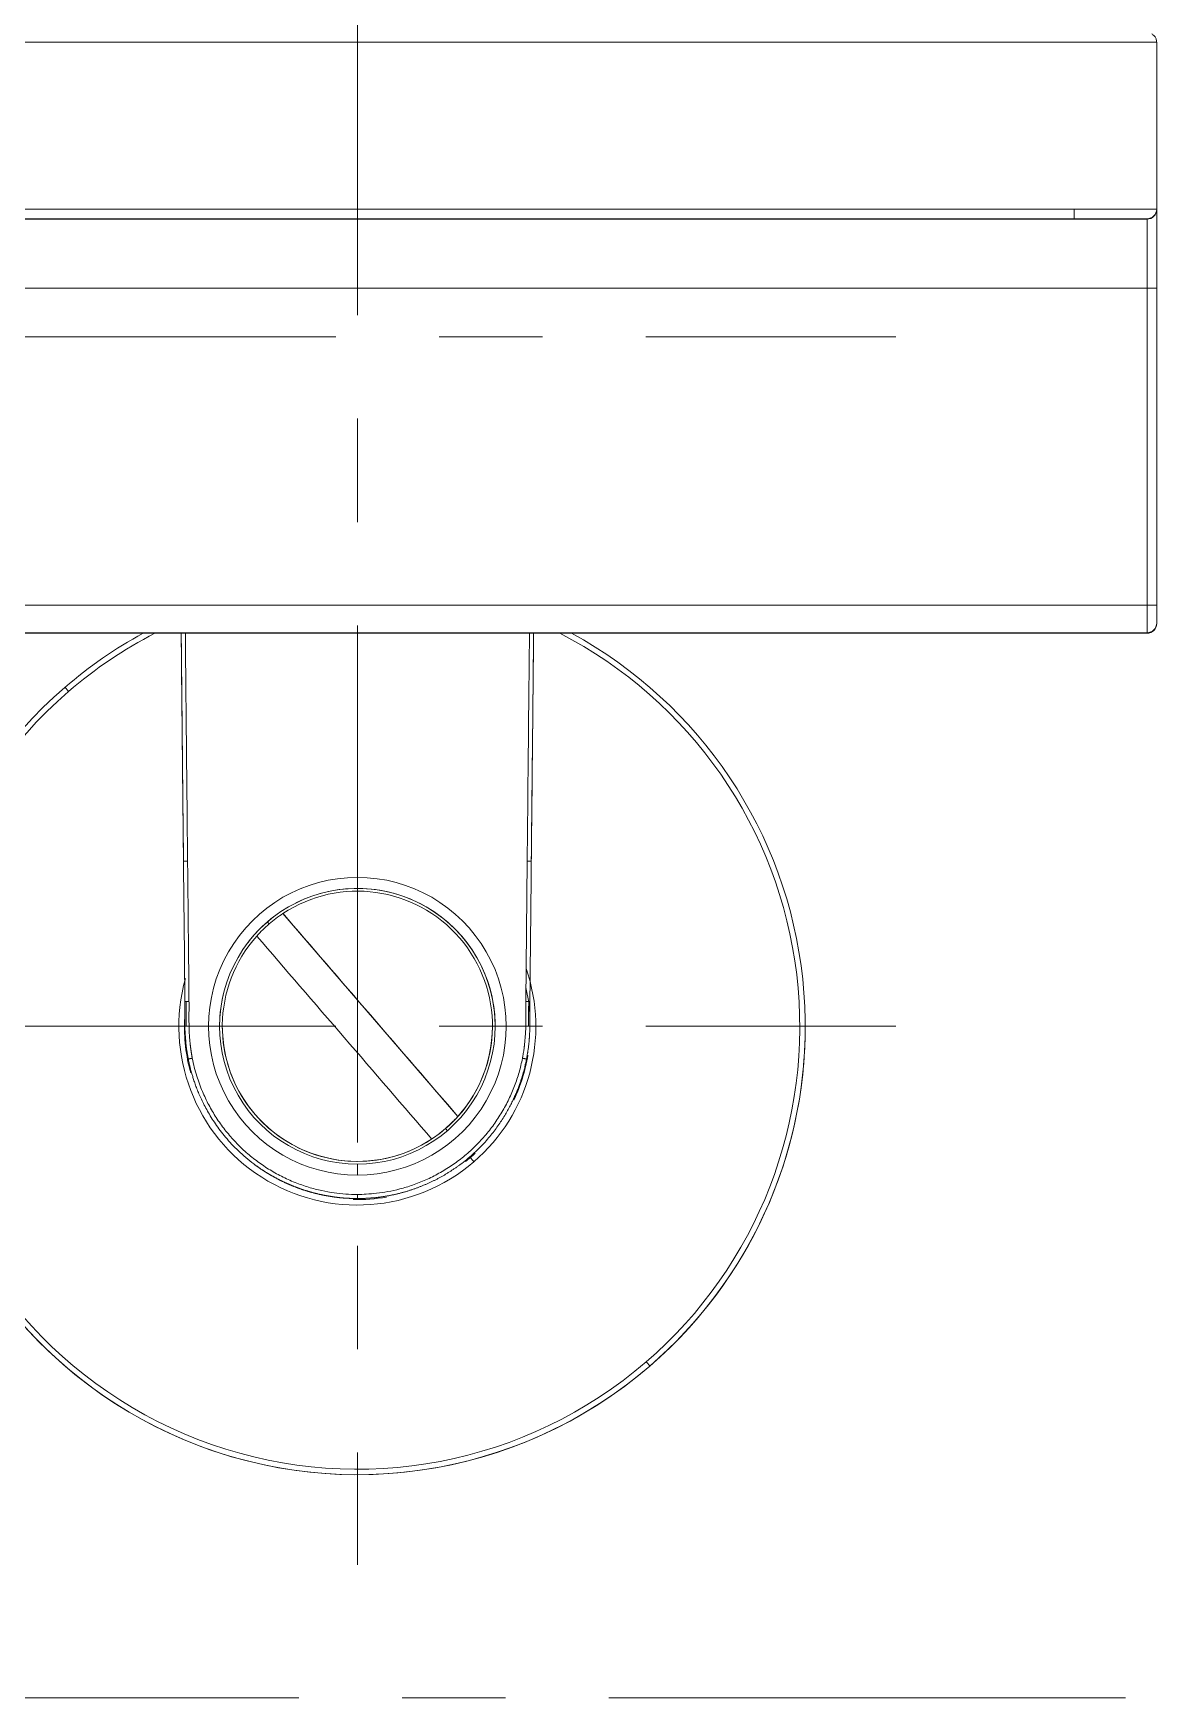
# Model space of a CAD drawing. Extents: x 6534 to 7663, y 0 to 827.
# Drawn here: x 6873.9 to 6955.4, y 124.5 to 245.3 of the extents above; entities that cross this region are included whole.
import ezdxf

# ---------------------------------------------------------------- set-up
doc = ezdxf.new("R2010")
doc.units = 0
doc.header["$LTSCALE"] = 30
doc.header["$MEASUREMENT"] = 0
doc.linetypes.add('CENTER', pattern=[2, 1.25, -0.25, 0.25, -0.25])
doc.layers.add('1', color=7, linetype='CONTINUOUS')
doc.layers.add('DEF_LAYER_ASSEM_MEMBER', color=7, linetype='CONTINUOUS')

msp = doc.modelspace()

# ---------------------------------------------------------------- linework, layer by layer
at = {"layer": '1', "color": 7, "linetype": 'Continuous', "lineweight": 13}
for p, q in [((6949.43, 244.62), (6706.43, 244.62)), ((6706.43, 232.52), (6949.43, 232.52)), ((6706.43, 231.82), (6949.43, 231.82)), ((6949.43, 232.52), (6949.43, 231.82)), ((6701.13, 231.79), (6954.73, 231.79)), ((6954.73, 231.82), (6954.73, 231.79)), ((6954.73, 231.79), (6954.73, 226.79)), ((6954.73, 226.79), (6701.13, 226.79)), ((6954.73, 226.79), (6954.73, 203.79)), ((6701.13, 203.79), (6954.73, 203.79)), ((6954.73, 203.79), (6954.73, 201.79)), ((6954.73, 201.79), (6701.13, 201.79)), ((6954.73, 201.79), (6954.73, 201.75)), ((6909.75, 185.21), (6909.65, 175.04)), ((6897.43, 184.04), (6897.43, 183.24)), ((6897.43, 183.24), (6897.43, 183.24)), ((6903.83, 165.81), (6903.83, 165.81)), ((6897.43, 162.44), (6897.43, 163.24)), ((6918.65, 148.59), (6918.65, 148.6))]:
    msp.add_line(p, q, dxfattribs=at)
at = {"layer": '1', "color": 7, "linetype": 'Continuous', "lineweight": 18}
for p, q in [((6955.43, 244.62), (6955.43, 232.52)), ((6955.43, 232.52), (6955.43, 232.49)), ((6955.43, 232.49), (6955.43, 226.79)), ((6955.43, 226.79), (6955.43, 203.79)), ((6955.43, 203.79), (6955.43, 202.49)), ((6833.03, 201.75), (6954.73, 201.75)), ((6955.43, 202.49), (6955.43, 202.45)), ((6892.03, 181.41), (6892.03, 181.42)), ((6904.72, 166.69), (6892.03, 181.41)), ((6887.63, 173.24), (6887.63, 173.24)), ((6907.23, 173.24), (6907.23, 173.24)), ((6929.93, 173.21), (6929.93, 173.21)), ((6904.72, 166.69), (6904.72, 166.69)), ((6902.83, 165.06), (6902.83, 165.06)), ((6897.43, 160.74), (6897.43, 161.04))]:
    msp.add_line(p, q, dxfattribs=at)
at = {"layer": '1', "color": 7, "linetype": 'Continuous', "lineweight": 13}
for centre, major_axis, ratio, start_param, end_param in [((6949.43, 244.62), (6, 0), 0.000742, 0, 1.570796), ((6949.43, 232.52), (-6, 0), 0.000742, 3.141593, 4.712389), ((6954.73, 232.52), (0.7, 0), 1, 4.712389, 6.283185), ((6954.73, 226.79), (0.7, 0), 0.000742, 0, 1.570796), ((6954.73, 203.79), (0.7, 0), 0.000742, 0, 1.570796), ((6897.43, 173.21), (32.1, 0), 1, 2.046025, 2.282283), ((6897.43, 173.21), (32.1, 0), 1, 5.423876, 7.378732), ((6897.43, 173.21), (32.1, 0), 1, 2.282283, 5.423876), ((6876.54, 197.45), (-0.326, 0.379), 0.000485, 4.91278, 6.283747), ((6891.78, 179.79), (0.88, -1.02), 0.000485, 2.592131, 3.142155), ((6897.43, 173.22), (12.95, 0), 1, 2.868975, 5.423876), ((6897.43, 173.22), (12.95, 0), 1, 5.423876, 6.614785), ((6897.43, 173.22), (12.55, 0), 1, 0.074774, 0.227092), ((6897.43, 173.22), (12.55, 0), 1, 3.101551, 3.412864), ((6897.43, 173.22), (12.55, 0), 1, 5.842542, 6.117431), ((6903.08, 166.68), (-0.88, 1.02), 0.000485, 3.142155, 3.693995), ((6897.43, 173.22), (12.55, 0), 1, 5.387747, 5.423876), ((6897.43, 173.22), (12.55, 0), 1, 5.423876, 5.461182), ((6905.63, 163.71), (-1.31, 1.51), 0.000485, 4.513122, 4.712951), ((6897.43, 173.22), (12.55, 0), 1, 4.688841, 4.88146), ((6918.33, 148.98), (0.326, -0.379), 0.000485, 0.000562, 1.37153)]:
    msp.add_ellipse(centre, major_axis=major_axis, ratio=ratio, start_param=start_param, end_param=end_param, dxfattribs=at)
at = {"layer": '1', "color": 7, "linetype": 'Continuous', "lineweight": 18}
for centre, major_axis, ratio, start_param, end_param in [((6949.43, 231.82), (-5.3, 0), 0.000742, 3.141593, 4.712389), ((6954.73, 232.49), (0.7, 0), 1, 4.712389, 6.283185), ((6897.43, 173.21), (32.5, 0), 1, 2.06944, 2.282283), ((6897.43, 173.21), (32.5, 0), 1, 5.423876, 7.355317), ((6954.73, 202.49), (0.7, 0), 1, 4.712389, 6.283185), ((6954.73, 202.45), (0.7, 0), 1, 4.712389, 6.283185), ((6897.43, 173.21), (32.5, 0), 1, 2.282283, 5.423876), ((6885.11, 185.21), (-0.3, -0.003), 0.000742, 4.712382, 6.283178), ((6909.75, 185.21), (0.3, -0.003), 0.000742, 0.000007, 1.570804), ((6897.43, 173.24), (10.8, 0), 1, 1.570796, 4.712389), ((6897.43, 173.24), (-9.8, 0), 1, 2.410182, 5.295976), ((6897.43, 173.24), (-10, 0), 1, 3.163402, 5.176083), ((6897.43, 173.24), (10.8, 0), 1, 4.712389, 7.853982), ((6897.43, 173.24), (10, 0), 1, 1.570796, 4.712389), ((6897.43, 173.24), (10, 0), 1, 4.712389, 7.853982), ((6897.43, 173.24), (-10, 0), 1, 5.334438, 5.423876), ((6897.43, 173.24), (-9.8, 0), 1, 5.295976, 5.423876), ((6898.38, 174.04), (-16.31, 18.92), 0.000485, 4.313265, 5.112637), ((6897.43, 173.24), (-10, 0), 1, 5.423876, 5.628963), ((6897.43, 173.24), (-9.8, 0), 1, 5.423876, 5.551775), ((6897.43, 173.24), (9.8, 0), 1, 2.410182, 5.295976), ((6896.48, 172.4), (-16.31, 18.92), 0.000485, 4.313265, 5.112637), ((6897.43, 173.24), (-10, 0), 1, 6.033345, 6.271173), ((6897.43, 173.21), (32.5, 0), 1, 3.141607, 5.423876), ((6897.43, 173.24), (9.8, 0), 1, 3.141607, 5.423876), ((6897.43, 173.24), (-9.8, 0), 1, 2.282283, 3.141607), ((6897.43, 173.21), (-32.5, 0), 1, 2.282283, 3.141607), ((6897.43, 173.24), (-9.8, 0), 1, 2.282283, 2.410182), ((6897.43, 173.24), (-9.8, 0), 1, 2.154384, 2.282283)]:
    msp.add_ellipse(centre, major_axis=major_axis, ratio=ratio, start_param=start_param, end_param=end_param, dxfattribs=at)
for points, knots in [([(6955.43, 244.62), (6955.43, 244.71), (6955.4, 244.86), (6955.29, 245.05), (6955.18, 245.16), (6955.1, 245.21), (6955.08, 245.23)], [0, 0, 0, 0, 0.357227, 0.636071, 0.868572, 1, 1, 1, 1]), ([(6884.65, 201.75), (6884.65, 201.25), (6884.67, 199.73), (6884.69, 197.31), (6884.72, 194.62), (6884.74, 192.24), (6884.76, 190.16), (6884.78, 188.33), (6884.79, 187.24), (6884.8, 186.73)], [0, 0, 0, 0, 0.074422, 0.228685, 0.382948, 0.537211, 0.691474, 0.845737, 1, 1, 1, 1]), ([(6910.07, 186.73), (6910.07, 187.51), (6910.09, 189.08), (6910.11, 191.39), (6910.14, 193.97), (6910.17, 196.72), (6910.19, 199.34), (6910.21, 201.06), (6910.22, 201.75)], [0, 0, 0, 0, 0.177313, 0.354627, 0.53194, 0.709253, 0.886567, 1, 1, 1, 1]), ([(6884.91, 175.04), (6884.91, 175.44), (6884.9, 176.24), (6884.89, 177.44), (6884.88, 178.65), (6884.87, 179.91), (6884.85, 181.23), (6884.84, 182.59), (6884.82, 183.91), (6884.82, 184.78), (6884.81, 185.21)], [0, 0, 0, 0, 0.118368, 0.236738, 0.355107, 0.473476, 0.610592, 0.744052, 0.873855, 1, 1, 1, 1]), ([(6910.05, 185.21), (6910.05, 184.87), (6910.04, 184.16), (6910.03, 183.03), (6910.02, 181.76), (6910, 180.28), (6909.98, 178.62), (6909.97, 176.83), (6909.95, 175.63), (6909.95, 175.04)], [0, 0, 0, 0, 0.0985, 0.209989, 0.334469, 0.471938, 0.647958, 0.82398, 1, 1, 1, 1]), ([(6885.16, 170.86), (6885.16, 170.88), (6885.15, 170.92), (6885.14, 170.98), (6885.13, 171.04), (6885.12, 171.09), (6885.11, 171.14), (6885.1, 171.18), (6885.09, 171.23), (6885.09, 171.27), (6885.08, 171.3), (6885.08, 171.34), (6885.07, 171.37), (6885.06, 171.43), (6885.05, 171.52), (6885.03, 171.63), (6885.02, 171.75), (6885, 171.86), (6884.99, 172.03), (6884.97, 172.24), (6884.95, 172.5), (6884.93, 172.76), (6884.92, 172.96), (6884.92, 173.11), (6884.92, 173.19), (6884.92, 173.27), (6884.92, 173.34), (6884.92, 173.4), (6884.91, 173.47), (6884.91, 173.55), (6884.91, 173.66), (6884.91, 173.8), (6884.91, 173.93), (6884.91, 174.07), (6884.91, 174.22), (6884.92, 174.4), (6884.92, 174.57), (6884.92, 174.71), (6884.92, 174.83), (6884.92, 174.93), (6884.91, 175), (6884.91, 175.04)], [0, 0, 0, 0, 0.014691, 0.028676, 0.041953, 0.054521, 0.066378, 0.077522, 0.087953, 0.097668, 0.106669, 0.114953, 0.12252, 0.129371, 0.158014, 0.186182, 0.213871, 0.241077, 0.2678, 0.332407, 0.395135, 0.453341, 0.518892, 0.539329, 0.559764, 0.580198, 0.595432, 0.610521, 0.625467, 0.640267, 0.67186, 0.703724, 0.73586, 0.768268, 0.803764, 0.845647, 0.893917, 0.923245, 0.950701, 0.976286, 1, 1, 1, 1]), ([(6885, 175.04), (6885, 174.96), (6885, 174.85), (6885, 174.73), (6885, 174.66), (6885, 174.62), (6885, 174.51), (6885, 174.43), (6885.01, 174.32), (6885.01, 174.28), (6885.01, 174.21), (6885.01, 174.17), (6885.01, 174.06), (6885.01, 173.98), (6885.01, 173.84), (6885.01, 173.76), (6885.01, 173.65), (6885.01, 173.61), (6885.01, 173.54), (6885.01, 173.43), (6885.01, 173.31), (6885.01, 173.24)], [0, 0, 0, 0, 0.125, 0.1875, 0.1875, 0.25, 0.25, 0.375, 0.375, 0.4375, 0.4375, 0.5, 0.5, 0.625, 0.625, 0.75, 0.75, 0.8125, 0.8125, 0.875, 1, 1, 1, 1]), ([(6909.95, 175.04), (6909.95, 175.02), (6909.95, 174.98), (6909.95, 174.91), (6909.95, 174.85), (6909.95, 174.78), (6909.95, 174.71), (6909.95, 174.64), (6909.95, 174.54), (6909.95, 174.41), (6909.95, 174.27), (6909.95, 174.14), (6909.95, 173.98), (6909.95, 173.77), (6909.95, 173.56), (6909.95, 173.39), (6909.95, 173.27), (6909.94, 173.17), (6909.94, 173.08), (6909.94, 172.99), (6909.94, 172.91), (6909.93, 172.82), (6909.93, 172.73), (6909.92, 172.65), (6909.92, 172.56), (6909.91, 172.47), (6909.91, 172.39), (6909.9, 172.3), (6909.89, 172.21), (6909.89, 172.12), (6909.88, 172.04), (6909.86, 171.89), (6909.84, 171.68), (6909.81, 171.47), (6909.79, 171.34), (6909.78, 171.27), (6909.76, 171.18), (6909.74, 171.09), (6909.73, 170.98), (6909.71, 170.9), (6909.7, 170.86)], [0, 0, 0, 0, 0.014225, 0.029054, 0.044489, 0.06053, 0.077177, 0.09443, 0.112289, 0.149863, 0.183796, 0.214087, 0.240736, 0.302617, 0.364532, 0.392337, 0.425516, 0.446168, 0.466822, 0.487478, 0.508185, 0.528928, 0.549708, 0.570525, 0.591377, 0.612265, 0.633189, 0.654148, 0.675141, 0.696169, 0.71723, 0.738325, 0.802574, 0.869545, 0.884125, 0.901579, 0.921902, 0.945087, 0.971125, 1, 1, 1, 1]), ([(6897.43, 160.74), (6897.41, 160.74), (6897.37, 160.74), (6897.31, 160.74), (6897.25, 160.74), (6897.2, 160.74), (6897.14, 160.75), (6897.08, 160.75), (6897.02, 160.75), (6896.96, 160.75), (6896.9, 160.75), (6896.84, 160.76), (6896.78, 160.76), (6896.72, 160.76), (6896.67, 160.77), (6896.61, 160.77), (6896.55, 160.77), (6896.49, 160.78), (6896.43, 160.78), (6896.37, 160.79), (6896.31, 160.79), (6896.25, 160.8), (6896.19, 160.8), (6896.13, 160.81), (6896.07, 160.82), (6896.01, 160.82), (6895.96, 160.83), (6895.9, 160.84), (6895.84, 160.84), (6895.78, 160.85), (6895.72, 160.86), (6895.66, 160.87), (6895.6, 160.88), (6895.54, 160.89), (6895.48, 160.9), (6895.42, 160.91), (6895.36, 160.91), (6895.3, 160.93), (6895.24, 160.94), (6895.19, 160.95), (6895.13, 160.96), (6895.07, 160.97), (6895.01, 160.98), (6894.95, 160.99), (6894.89, 161), (6894.83, 161.02), (6894.77, 161.03), (6894.71, 161.04), (6894.65, 161.05), (6894.6, 161.07), (6894.54, 161.08), (6894.48, 161.1), (6894.42, 161.11), (6894.36, 161.13), (6894.3, 161.14), (6894.24, 161.16), (6894.18, 161.17), (6894.13, 161.19), (6894.07, 161.2), (6894.01, 161.22), (6893.95, 161.24), (6893.89, 161.25), (6893.83, 161.27), (6893.78, 161.29), (6893.72, 161.31), (6893.66, 161.33), (6893.6, 161.34), (6893.54, 161.36), (6893.48, 161.38), (6893.43, 161.4), (6893.37, 161.42), (6893.31, 161.44), (6893.25, 161.46), (6893.2, 161.48), (6893.14, 161.5), (6893.08, 161.52), (6893.02, 161.55), (6892.97, 161.57), (6892.91, 161.59), (6892.85, 161.61), (6892.79, 161.63), (6892.74, 161.66), (6892.68, 161.68), (6892.62, 161.7), (6892.57, 161.73), (6892.51, 161.75), (6892.45, 161.78), (6892.4, 161.8), (6892.34, 161.83), (6892.28, 161.85), (6892.23, 161.88), (6892.17, 161.9), (6892.12, 161.93), (6892.06, 161.96), (6892, 161.98), (6891.95, 162.01), (6891.89, 162.04), (6891.84, 162.06), (6891.78, 162.09), (6891.73, 162.12), (6891.67, 162.15), (6891.62, 162.18), (6891.56, 162.21), (6891.51, 162.24), (6891.45, 162.27), (6891.4, 162.3), (6891.34, 162.33), (6891.29, 162.36), (6891.23, 162.39), (6891.18, 162.42), (6891.13, 162.45), (6891.07, 162.48), (6891.02, 162.51), (6890.96, 162.55), (6890.91, 162.58), (6890.86, 162.61), (6890.8, 162.64), (6890.75, 162.68), (6890.7, 162.71), (6890.64, 162.75), (6890.59, 162.78), (6890.54, 162.81), (6890.49, 162.85), (6890.43, 162.88), (6890.38, 162.92), (6890.33, 162.95), (6890.28, 162.99), (6890.23, 163.03), (6890.18, 163.06), (6890.12, 163.1), (6890.07, 163.14), (6890.02, 163.17), (6889.97, 163.21), (6889.74, 163.39), (6889.33, 163.71), (6888.8, 164.19), (6888.31, 164.68), (6887.87, 165.18), (6887.48, 165.67), (6887.13, 166.15), (6886.83, 166.62), (6886.56, 167.07), (6886.32, 167.51), (6886.11, 167.93), (6885.94, 168.32), (6885.78, 168.69), (6885.66, 169.04), (6885.55, 169.36), (6885.46, 169.65), (6885.38, 169.91), (6885.32, 170.15), (6885.27, 170.35), (6885.23, 170.52), (6885.2, 170.66), (6885.18, 170.77), (6885.16, 170.84), (6885.16, 170.86)], [0, 0, 0, 0, 0.003409, 0.00682, 0.010233, 0.013648, 0.017064, 0.020482, 0.023902, 0.027323, 0.030747, 0.034173, 0.037601, 0.041031, 0.044463, 0.047897, 0.051333, 0.054771, 0.058212, 0.061655, 0.065099, 0.068547, 0.071996, 0.075447, 0.078901, 0.082357, 0.085815, 0.089275, 0.092737, 0.096202, 0.099669, 0.103137, 0.106608, 0.110081, 0.113557, 0.117034, 0.120513, 0.123994, 0.127478, 0.130963, 0.13445, 0.13794, 0.141431, 0.144924, 0.14842, 0.151917, 0.155416, 0.158917, 0.16242, 0.165925, 0.169431, 0.17294, 0.17645, 0.179963, 0.183477, 0.186993, 0.190511, 0.194031, 0.197553, 0.201076, 0.204602, 0.208129, 0.211659, 0.21519, 0.218723, 0.222258, 0.225794, 0.229333, 0.232874, 0.236416, 0.23996, 0.243507, 0.247055, 0.250605, 0.254157, 0.257711, 0.261267, 0.264825, 0.268385, 0.271947, 0.27551, 0.279076, 0.282644, 0.286213, 0.289785, 0.293359, 0.296934, 0.300512, 0.304091, 0.307673, 0.311257, 0.314842, 0.31843, 0.32202, 0.325611, 0.329205, 0.332801, 0.336398, 0.339998, 0.3436, 0.347204, 0.35081, 0.354417, 0.358027, 0.361639, 0.365253, 0.368869, 0.372487, 0.376108, 0.37973, 0.383354, 0.38698, 0.390608, 0.394239, 0.397871, 0.401505, 0.405142, 0.40878, 0.412421, 0.416064, 0.419708, 0.423355, 0.427003, 0.430654, 0.434307, 0.437962, 0.441619, 0.445277, 0.448938, 0.452601, 0.456266, 0.459933, 0.463602, 0.467273, 0.511037, 0.552942, 0.592986, 0.631168, 0.667485, 0.701938, 0.734525, 0.765247, 0.794105, 0.8211, 0.846234, 0.869507, 0.890922, 0.910478, 0.928177, 0.944017, 0.957999, 0.970121, 0.980382, 0.988783, 0.995322, 1, 1, 1, 1]), ([(6909.7, 170.86), (6909.7, 170.85), (6909.69, 170.81), (6909.68, 170.73), (6909.66, 170.64), (6909.63, 170.53), (6909.6, 170.39), (6909.57, 170.24), (6909.52, 170.07), (6909.47, 169.88), (6909.41, 169.67), (6909.34, 169.44), (6909.26, 169.2), (6909.17, 168.94), (6909.06, 168.65), (6908.94, 168.36), (6908.8, 168.05), (6908.65, 167.72), (6908.47, 167.38), (6908.28, 167.03), (6908.06, 166.66), (6907.82, 166.29), (6907.56, 165.91), (6907.27, 165.52), (6906.95, 165.13), (6906.6, 164.74), (6906.22, 164.34), (6905.81, 163.96), (6905.36, 163.57), (6905.02, 163.3), (6904.79, 163.14), (6904.71, 163.08), (6904.62, 163.01), (6904.53, 162.95), (6904.43, 162.89), (6904.34, 162.83), (6904.25, 162.77), (6904.16, 162.71), (6904.07, 162.65), (6903.97, 162.59), (6903.88, 162.54), (6903.79, 162.48), (6903.69, 162.42), (6903.6, 162.37), (6903.5, 162.32), (6903.41, 162.26), (6903.31, 162.21), (6903.22, 162.16), (6903.12, 162.11), (6903.03, 162.06), (6902.93, 162.02), (6902.83, 161.97), (6902.73, 161.92), (6902.64, 161.88), (6902.54, 161.83), (6902.44, 161.79), (6902.34, 161.75), (6902.24, 161.71), (6902.14, 161.66), (6902.04, 161.62), (6901.94, 161.59), (6901.84, 161.55), (6901.74, 161.51), (6901.64, 161.47), (6901.54, 161.44), (6901.44, 161.4), (6901.34, 161.37), (6901.24, 161.34), (6901.14, 161.3), (6901.04, 161.27), (6900.93, 161.24), (6900.83, 161.21), (6900.73, 161.19), (6900.63, 161.16), (6900.53, 161.13), (6900.42, 161.11), (6900.32, 161.08), (6900.22, 161.06), (6900.12, 161.03), (6900.01, 161.01), (6899.91, 160.99), (6899.81, 160.97), (6899.7, 160.95), (6899.6, 160.93), (6899.5, 160.91), (6899.39, 160.9), (6899.29, 160.88), (6899.19, 160.87), (6899.08, 160.85), (6898.98, 160.84), (6898.88, 160.83), (6898.77, 160.81), (6898.67, 160.8), (6898.57, 160.79), (6898.46, 160.79), (6898.36, 160.78), (6898.26, 160.77), (6898.15, 160.76), (6898.05, 160.76), (6897.95, 160.75), (6897.84, 160.75), (6897.74, 160.75), (6897.64, 160.74), (6897.53, 160.74), (6897.47, 160.74), (6897.43, 160.74)], [0, 0, 0, 0, 0.003107, 0.007404, 0.012893, 0.019572, 0.027443, 0.036503, 0.046754, 0.058194, 0.070824, 0.084642, 0.09965, 0.115846, 0.133231, 0.151805, 0.17157, 0.192526, 0.214673, 0.238012, 0.262544, 0.28827, 0.315189, 0.343301, 0.372607, 0.403106, 0.434796, 0.467678, 0.50175, 0.537011, 0.543397, 0.549778, 0.556153, 0.562522, 0.568885, 0.575243, 0.581594, 0.58794, 0.594279, 0.600613, 0.606941, 0.613263, 0.619579, 0.625889, 0.632193, 0.638492, 0.644784, 0.651071, 0.657352, 0.663627, 0.669896, 0.676159, 0.682416, 0.688668, 0.694914, 0.701154, 0.707388, 0.713617, 0.719839, 0.726057, 0.732268, 0.738474, 0.744674, 0.750869, 0.757058, 0.763242, 0.76942, 0.775593, 0.78176, 0.787922, 0.794078, 0.800229, 0.806375, 0.812515, 0.81865, 0.82478, 0.830904, 0.837023, 0.843136, 0.849244, 0.855346, 0.861442, 0.867533, 0.873618, 0.879698, 0.885771, 0.891839, 0.8979, 0.903955, 0.910004, 0.916047, 0.922083, 0.928113, 0.934137, 0.940154, 0.946165, 0.95217, 0.958169, 0.964161, 0.970148, 0.976129, 0.982104, 0.988074, 0.99404, 1, 1, 1, 1])]:
    msp.add_open_spline(points, degree=3, knots=knots, dxfattribs=at)
at = {"layer": '1', "color": 7, "linetype": 'Continuous', "lineweight": 13}
for points, knots in [([(6884.81, 185.21), (6884.79, 187.33), (6884.75, 191.39), (6884.69, 196.9), (6884.66, 200.21), (6884.65, 201.76)], [0, 0, 0, 0, 0.338624, 0.677249, 1, 1, 1, 1]), ([(6885.11, 185.21), (6885.09, 187.33), (6885.05, 191.4), (6884.99, 196.9), (6884.96, 200.21), (6884.95, 201.76)], [0, 0, 0, 0, 0.3387, 0.677399, 1, 1, 1, 1]), ([(6909.92, 201.75), (6909.9, 200.03), (6909.85, 194.83), (6909.79, 189.13), (6909.75, 185.21)], [0, 0, 0, 0, 0.33483, 1, 1, 1, 1]), ([(6910.22, 201.75), (6910.2, 200.03), (6910.15, 194.83), (6910.09, 189.12), (6910.05, 185.21)], [0, 0, 0, 0, 0.334975, 1, 1, 1, 1]), ([(6885.21, 175.04), (6885.21, 175.89), (6885.2, 176.73), (6885.18, 178.43), (6885.17, 179.28), (6885.15, 181.82), (6885.13, 183.51), (6885.11, 185.21)], [0, 0, 0, 0, 0.25, 0.25, 0.5, 0.5, 1, 1, 1, 1]), ([(6885.45, 170.92), (6885.45, 170.94), (6885.44, 170.98), (6885.43, 171.04), (6885.42, 171.1), (6885.41, 171.16), (6885.4, 171.22), (6885.39, 171.27), (6885.38, 171.33), (6885.37, 171.38), (6885.37, 171.43), (6885.36, 171.48), (6885.35, 171.53), (6885.34, 171.58), (6885.34, 171.62), (6885.33, 171.67), (6885.33, 171.71), (6885.32, 171.75), (6885.32, 171.79), (6885.31, 171.83), (6885.31, 171.87), (6885.3, 171.9), (6885.3, 171.94), (6885.29, 171.97), (6885.29, 172.03), (6885.28, 172.14), (6885.26, 172.34), (6885.24, 172.65), (6885.22, 172.96), (6885.22, 173.21), (6885.22, 173.38), (6885.21, 173.54), (6885.21, 173.69), (6885.21, 173.87), (6885.21, 174.06), (6885.21, 174.25), (6885.22, 174.42), (6885.22, 174.58), (6885.22, 174.71), (6885.22, 174.84), (6885.22, 174.94), (6885.21, 175.01), (6885.21, 175.04)], [0, 0, 0, 0, 0.015349, 0.030348, 0.044998, 0.0593, 0.073256, 0.086864, 0.100127, 0.113042, 0.12561, 0.137831, 0.149706, 0.161234, 0.172416, 0.183252, 0.193741, 0.203885, 0.213683, 0.223135, 0.232241, 0.241001, 0.249416, 0.257485, 0.265208, 0.28975, 0.339375, 0.414103, 0.514005, 0.55975, 0.600173, 0.635261, 0.673025, 0.716001, 0.764193, 0.809832, 0.851496, 0.889181, 0.922885, 0.952594, 0.978299, 1, 1, 1, 1]), ([(6909.65, 175.04), (6909.65, 175.01), (6909.65, 174.97), (6909.65, 174.89), (6909.65, 174.81), (6909.65, 174.73), (6909.65, 174.65), (6909.65, 174.57), (6909.65, 174.46), (6909.65, 174.28), (6909.65, 174.06), (6909.65, 173.84), (6909.65, 173.67), (6909.65, 173.49), (6909.65, 173.27), (6909.64, 172.93), (6909.62, 172.56), (6909.59, 172.22), (6909.57, 172.02), (6909.56, 171.91), (6909.55, 171.84), (6909.54, 171.76), (6909.53, 171.68), (6909.52, 171.59), (6909.51, 171.49), (6909.49, 171.39), (6909.47, 171.28), (6909.45, 171.17), (6909.43, 171.05), (6909.42, 170.96), (6909.41, 170.92)], [0, 0, 0, 0, 0.017538, 0.035708, 0.054512, 0.073953, 0.09403, 0.114739, 0.131229, 0.174637, 0.244905, 0.290624, 0.332174, 0.369557, 0.424411, 0.492335, 0.611094, 0.693901, 0.740846, 0.756866, 0.774391, 0.793422, 0.813961, 0.836006, 0.859561, 0.884625, 0.9112, 0.939286, 0.968884, 1, 1, 1, 1]), ([(6897.43, 161.04), (6897.15, 161.04), (6896.58, 161.06), (6895.72, 161.15), (6894.82, 161.31), (6893.87, 161.56), (6892.89, 161.9), (6891.91, 162.34), (6890.98, 162.87), (6890.09, 163.48), (6889.26, 164.16), (6888.5, 164.91), (6887.8, 165.73), (6887.18, 166.6), (6886.63, 167.53), (6886.16, 168.53), (6885.74, 169.67), (6885.54, 170.48), (6885.45, 170.92)], [0, 0, 0, 0, 0.050495, 0.100865, 0.155053, 0.213397, 0.275673, 0.339812, 0.403759, 0.467284, 0.530858, 0.594575, 0.658298, 0.722084, 0.785343, 0.850175, 0.920476, 1, 1, 1, 1]), ([(6909.41, 170.92), (6909.34, 170.57), (6909.18, 169.89), (6908.85, 168.9), (6908.43, 167.94), (6907.93, 167), (6907.34, 166.1), (6906.68, 165.26), (6905.94, 164.48), (6905.14, 163.76), (6904.27, 163.12), (6903.36, 162.56), (6902.41, 162.09), (6901.46, 161.71), (6900.54, 161.43), (6899.66, 161.24), (6898.85, 161.12), (6898.11, 161.06), (6897.65, 161.04), (6897.43, 161.04)], [0, 0, 0, 0, 0.063309, 0.12444, 0.186739, 0.249993, 0.31386, 0.377816, 0.441569, 0.505155, 0.568951, 0.633135, 0.69656, 0.757389, 0.81476, 0.868347, 0.917521, 0.961623, 1, 1, 1, 1])]:
    msp.add_open_spline(points, degree=3, knots=knots, dxfattribs=at)
at = {"layer": '1', "color": 7, "linetype": 'Continuous', "lineweight": 18}
for points in [[(6884.81, 185.21), (6884.81, 185.22), (6884.81, 185.72), (6884.8, 186.73)], [(6910.05, 185.21), (6910.05, 185.22), (6910.06, 185.72), (6910.07, 186.73)], [(6909.86, 175.04), (6909.86, 174.44), (6909.85, 173.84), (6909.85, 173.24)]]:
    msp.add_open_spline(points, degree=3, dxfattribs=at)
for points, weights in [([(6884.91, 175.04), (6884.91, 175.04), (6884.94, 175.04), (6885, 175.04)], [1.172274987, 1.05865693148, 1.00123854298, 1.0000198215]), ([(6909.95, 175.04), (6909.95, 175.04), (6909.92, 175.04), (6909.86, 175.04)], [1.17208685651, 1.05822815013, 1.00086913211, 1.00000980245])]:
    msp.add_rational_spline(points, weights, degree=3, dxfattribs=at)
at = {"layer": '1', "color": 7, "linetype": 'Continuous', "lineweight": 13}
for points, weights in [([(6885, 175.04), (6885.06, 175.04), (6885.13, 175.04), (6885.21, 175.04)], [1.0000198215, 0.998775693326, 1.05609884411, 1.17198927384]), ([(6909.86, 175.04), (6909.8, 175.04), (6909.73, 175.04), (6909.65, 175.04)], [1.00000980246, 0.999137175091, 1.05652636024, 1.1721773579]), ([(6885.16, 170.86), (6885.16, 170.86), (6885.28, 170.89), (6885.45, 170.92)], [1.17211269188, 0.942800519389, 0.942629230749, 1.17159882596]), ([(6909.7, 170.86), (6909.7, 170.86), (6909.58, 170.89), (6909.41, 170.92)], [1.16804932757, 0.941456093061, 0.944012067303, 1.1757172503])]:
    msp.add_rational_spline(points, weights, degree=3, dxfattribs=at)
at = {"layer": 'DEF_LAYER_ASSEM_MEMBER', "color": 1, "linetype": 'CENTER', "lineweight": 5}
for p, q in [((6897.43, 262.32), (6897.43, 134.17)), ((6858.36, 223.25), (6936.5, 223.25)), ((6858.36, 173.24), (6936.5, 173.24)), ((7073.17, 124.53), (6857.93, 124.53))]:
    msp.add_line(p, q, dxfattribs=at)

doc.saveas('drawing.dxf')
